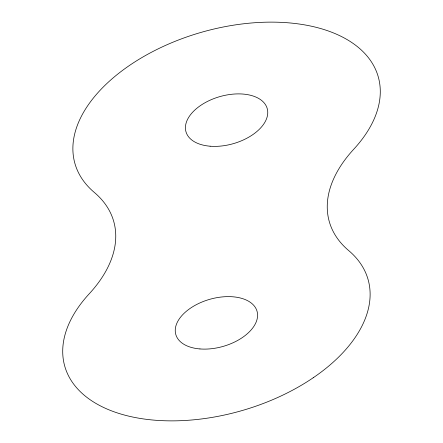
<?xml version="1.0" encoding="UTF-8"?>
<svg xmlns="http://www.w3.org/2000/svg" width="443" height="443" viewBox="0 0 443 443"><rect width="100%" height="100%" fill="white"/><g stroke="black" fill="none" stroke-linecap="round" stroke-linejoin="round"><path stroke-width="0.66" d="M210.109 146.207A42.251 24.476 -16 0 0 267.494 109.742A42.251 24.476 -16 0 0 202.146 104.454A42.251 24.476 -16 0 0 210.109 146.207M199.943 348.94A42.251 24.476 -16 0 0 257.328 312.476A42.251 24.476 -16 0 0 191.98 307.182A42.251 24.476 -16 0 0 199.943 348.94M313.207 377.763A157.736 91.374 -16 0 0 348.685 250.572A157.736 91.374 -16 0 1 353.769 149.208A157.736 91.374 -16 0 0 330.556 31.796A157.736 91.374 -16 0 0 129.793 65.237A157.736 91.374 -16 0 0 94.315 192.428A157.736 91.374 -16 0 1 89.231 293.792A157.736 91.374 -16 0 0 112.444 411.204A157.736 91.374 -16 0 0 313.207 377.763"/></g></svg>
